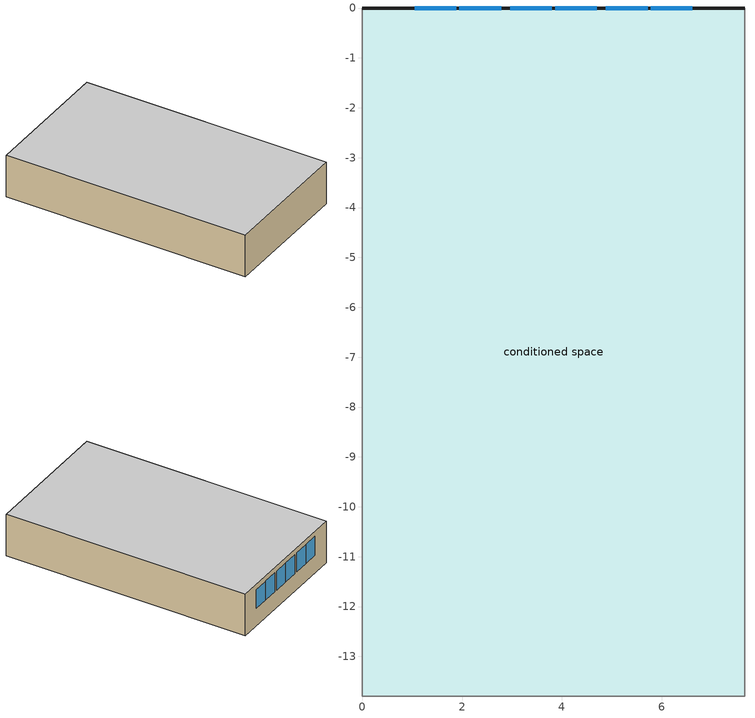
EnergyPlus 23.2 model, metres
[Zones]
conditioned space
 floor adiabatic: 0,-13.79 0,0 7.66,0 7.66,-13.79 z0
 wall outside: 7.66,0 0,0 z0:2.44
 wall adiabatic: 0,0 0,-13.79 7.66,-13.79 7.66,0 z0:2.44
 window: 6.62,0 5.78,0 / 5.72,0 4.88,0 / 4.7,0 3.86,0 / 3.8,0 2.96,0 / 2.78,0 1.95,0 / 1.89,0 1.05,0 z1.02:2.13
 ceiling adiabatic: 7.66,-13.79 7.66,0 0,0 0,-13.79 z2.44
[Building]
Building 1
[Zone]
conditioned space: Multiplier=1; Part of Total Floor Area=Yes
[Space]
conditioned space 1: Zone=conditioned space; Space Type=Space Type 1
[SpaceList]
Space Type 1: conditioned space 1
